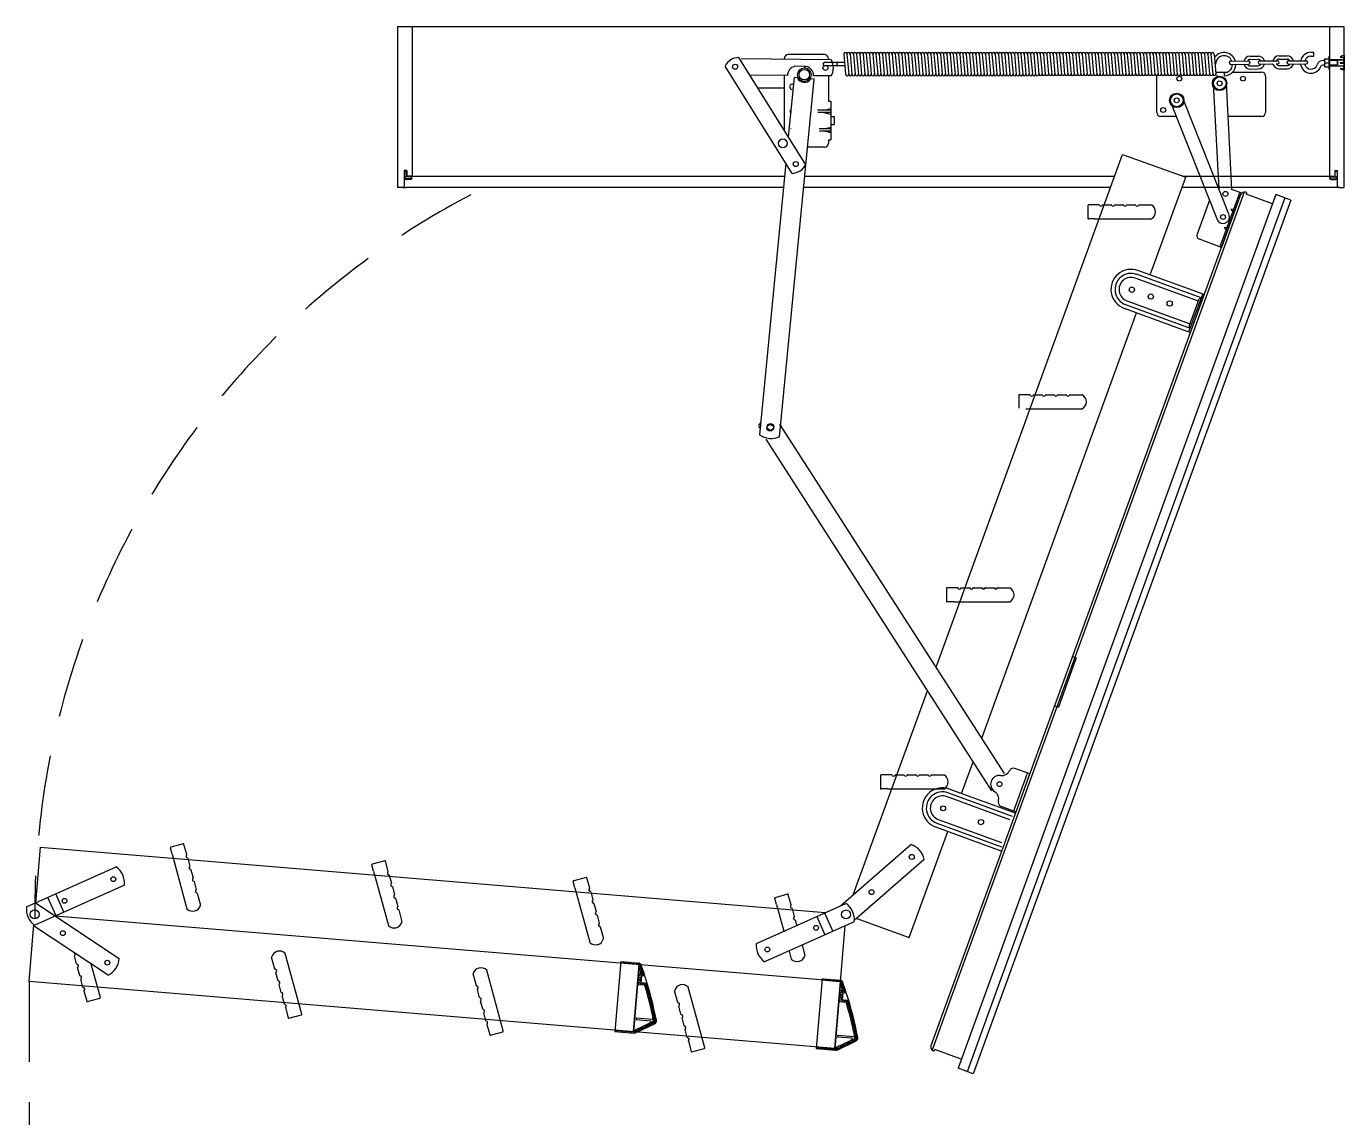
# Model space of a CAD drawing. Extents: x 267 to 3340, y 175 to 3589.
# Drawn here: x 267 to 1903, y 1842 to 3197 of the extents above; entities that cross this region are included whole.
import ezdxf

# ---------------------------------------------------------------- set-up
doc = ezdxf.new("R2010")
doc.units = 0
doc.header["$LTSCALE"] = 20
doc.header["$MEASUREMENT"] = 0
doc.linetypes.add('DASHED', pattern=[0.75, 0.5, -0.25])
doc.layers.get('0').update_dxf_attribs({"linetype": 'CONTINUOUS'})

msp = doc.modelspace()

# ---------------------------------------------------------------- linework, layer by layer
at = {"color": 7, "linetype": 'CONTINUOUS'}
for p, q in [((727.6, 3196.8), (727.6, 2996.8)), ((727.6, 3196.8), (1902.6, 3196.8)), ((745.6, 3196.8), (745.6, 3010.8)), ((1884.6, 3196.8), (1884.6, 3010.8)), ((1884.6, 3196.8), (1884.6, 3010.8)), ((1902.6, 3196.8), (1902.6, 2996.8)), ((1257.6, 3161.8), (1212.6, 3161.8)), ((1281.5, 3162.2), (1283.7, 3137.3)), ((1285.5, 3162.2), (1287.7, 3137.3)), ((1289.5, 3162.2), (1291.7, 3137.3)), ((1293.5, 3162.2), (1295.7, 3137.3)), ((1297.5, 3162.2), (1299.7, 3137.3)), ((1301.5, 3162.2), (1303.7, 3137.3)), ((1305.5, 3162.2), (1307.7, 3137.3)), ((1309.5, 3162.2), (1311.7, 3137.3)), ((1313.5, 3162.2), (1315.7, 3137.3)), ((1317.5, 3162.2), (1319.7, 3137.3)), ((1321.5, 3162.2), (1323.7, 3137.3)), ((1325.5, 3162.2), (1327.7, 3137.3)), ((1329.5, 3162.2), (1331.7, 3137.3)), ((1333.5, 3162.2), (1335.7, 3137.3)), ((1337.5, 3162.2), (1339.7, 3137.3)), ((1341.5, 3162.2), (1343.7, 3137.3)), ((1345.5, 3162.2), (1347.7, 3137.3)), ((1349.5, 3162.2), (1351.7, 3137.3)), ((1353.5, 3162.2), (1355.7, 3137.3)), ((1357.5, 3162.2), (1359.7, 3137.3)), ((1361.5, 3162.2), (1363.7, 3137.3)), ((1365.5, 3162.2), (1367.7, 3137.3)), ((1369.5, 3162.2), (1371.7, 3137.3)), ((1373.5, 3162.2), (1375.7, 3137.3)), ((1377.5, 3162.2), (1379.7, 3137.3)), ((1381.5, 3162.2), (1383.7, 3137.3)), ((1385.5, 3162.2), (1387.7, 3137.3)), ((1389.5, 3162.2), (1391.7, 3137.3)), ((1393.5, 3162.2), (1395.7, 3137.3)), ((1397.5, 3162.2), (1399.7, 3137.3)), ((1401.5, 3162.2), (1403.7, 3137.3)), ((1405.5, 3162.2), (1407.7, 3137.3)), ((1409.5, 3162.2), (1411.7, 3137.3)), ((1413.5, 3162.2), (1415.7, 3137.3)), ((1417.5, 3162.2), (1419.7, 3137.3)), ((1421.5, 3162.2), (1423.7, 3137.3)), ((1425.5, 3162.2), (1427.7, 3137.3)), ((1429.5, 3162.2), (1431.7, 3137.3)), ((1433.5, 3162.2), (1435.7, 3137.3)), ((1437.5, 3162.2), (1439.7, 3137.3)), ((1441.5, 3162.2), (1443.7, 3137.3)), ((1445.5, 3162.2), (1447.7, 3137.3)), ((1449.5, 3162.2), (1451.7, 3137.3)), ((1453.5, 3162.2), (1455.7, 3137.3)), ((1457.5, 3162.2), (1459.7, 3137.3)), ((1461.5, 3162.2), (1463.7, 3137.3)), ((1465.5, 3162.2), (1467.7, 3137.3)), ((1469.5, 3162.2), (1471.7, 3137.3)), ((1473.5, 3162.2), (1475.7, 3137.3)), ((1477.5, 3162.2), (1479.7, 3137.3)), ((1481.5, 3162.2), (1483.7, 3137.3)), ((1485.5, 3162.2), (1487.7, 3137.3)), ((1489.5, 3162.2), (1491.7, 3137.3)), ((1493.5, 3162.2), (1495.7, 3137.3)), ((1497.5, 3162.2), (1499.7, 3137.3)), ((1501.5, 3162.2), (1503.7, 3137.3)), ((1505.5, 3162.2), (1507.7, 3137.3)), ((1509.5, 3162.2), (1511.7, 3137.3)), ((1513.5, 3162.2), (1515.7, 3137.3)), ((1517.5, 3162.2), (1519.7, 3137.3)), ((1521.5, 3162.3), (1523.7, 3137.3)), ((1521.5, 3162.3), (1523.7, 3137.4)), ((1525.5, 3162.3), (1527.7, 3137.4)), ((1529.5, 3162.3), (1531.7, 3137.4)), ((1533.5, 3162.3), (1535.7, 3137.4)), ((1537.5, 3162.3), (1539.7, 3137.4)), ((1541.5, 3162.3), (1543.7, 3137.4)), ((1545.5, 3162.3), (1547.7, 3137.4)), ((1549.5, 3162.3), (1551.7, 3137.4)), ((1553.5, 3162.3), (1555.7, 3137.4)), ((1557.5, 3162.3), (1559.7, 3137.4)), ((1561.5, 3162.3), (1563.7, 3137.4)), ((1565.5, 3162.3), (1567.7, 3137.4)), ((1569.5, 3162.3), (1571.7, 3137.4)), ((1573.5, 3162.3), (1575.7, 3137.4)), ((1577.5, 3162.3), (1579.7, 3137.4)), ((1581.5, 3162.3), (1583.7, 3137.4)), ((1585.5, 3162.3), (1587.7, 3137.4)), ((1589.5, 3162.3), (1591.7, 3137.4)), ((1593.5, 3162.3), (1595.7, 3137.4)), ((1597.5, 3162.3), (1599.7, 3137.4)), ((1601.5, 3162.3), (1603.7, 3137.4)), ((1605.5, 3162.3), (1607.7, 3137.4)), ((1609.5, 3162.3), (1611.7, 3137.4)), ((1613.5, 3162.3), (1615.7, 3137.4)), ((1617.5, 3162.3), (1619.7, 3137.4)), ((1621.5, 3162.3), (1623.7, 3137.4)), ((1625.5, 3162.3), (1627.7, 3137.4)), ((1629.5, 3162.3), (1631.7, 3137.4)), ((1633.5, 3162.3), (1635.7, 3137.4)), ((1637.5, 3162.3), (1639.7, 3137.4)), ((1641.5, 3162.3), (1643.7, 3137.4)), ((1645.5, 3162.3), (1647.7, 3137.4)), ((1649.5, 3162.3), (1651.7, 3137.4)), ((1653.5, 3162.3), (1655.7, 3137.4)), ((1657.5, 3162.3), (1659.7, 3137.4)), ((1661.5, 3162.3), (1663.7, 3137.4)), ((1665.5, 3162.3), (1667.7, 3137.4)), ((1669.5, 3162.3), (1671.7, 3137.4)), ((1673.5, 3162.3), (1675.7, 3137.4)), ((1677.5, 3162.3), (1679.7, 3137.4)), ((1681.5, 3162.3), (1683.7, 3137.4)), ((1685.5, 3162.3), (1687.7, 3137.4)), ((1689.5, 3162.3), (1691.7, 3137.4)), ((1693.5, 3162.3), (1695.7, 3137.4)), ((1697.5, 3162.3), (1699.7, 3137.4)), ((1701.5, 3162.3), (1703.7, 3137.4)), ((1705.5, 3162.3), (1707.7, 3137.4)), ((1709.5, 3162.3), (1711.7, 3137.4)), ((1713.5, 3162.3), (1715.7, 3137.4)), ((1717.5, 3162.3), (1719.7, 3137.4)), ((1721.5, 3162.3), (1723.7, 3137.4)), ((1725.5, 3162.3), (1727.7, 3137.4)), ((1729.5, 3162.3), (1731.7, 3137.4)), ((1733.5, 3162.3), (1735.7, 3137.4)), ((1737.5, 3162.3), (1739.7, 3137.4)), ((1741.5, 3162.3), (1743.7, 3137.4)), ((1786, 3159.8), (1796, 3159.9)), ((1822, 3160.1), (1832, 3160.2)), ((1861.6, 3164.6), (1865.1, 3164.6)), ((1861.6, 3159.6), (1865.1, 3159.6)), ((1865.1, 3159.6), (1865.1, 3164.6)), ((1883.6, 3159.5), (1884.6, 3159.5)), ((1883.6, 3159.5), (1883.6, 3143.5)), ((1903.4, 3142.6), (1903.4, 3160.6)), ((1217.3, 3014.3), (1134.2, 3147.5)), ((1234.3, 3024.9), (1151.2, 3158.1)), ((1266.1, 3155.2), (1154, 3156.5)), ((1207.6, 3156.8), (1207.6, 3155.9)), ((1282.5, 3151.8), (1257.6, 3151.8)), ((1282.8, 3147.8), (1257.6, 3147.8)), ((1262.6, 3156.8), (1262.6, 3155.2)), ((1273.1, 3151.8), (1273.1, 3147.8)), ((1762, 3153.6), (1784, 3153.8)), ((1762.1, 3149.6), (1784.1, 3149.8)), ((1786, 3155.8), (1796, 3155.9)), ((1786.1, 3147.8), (1796.1, 3147.9)), ((1786.1, 3143.8), (1796.1, 3143.9)), ((1798, 3153.9), (1820, 3154.1)), ((1798.1, 3149.9), (1814.3, 3150.1)), ((1818.6, 3150.1), (1820.1, 3150.1)), ((1822, 3156.1), (1832, 3156.2)), ((1822.1, 3148.1), (1832.1, 3148.2)), ((1822.1, 3144.1), (1832.1, 3144.2)), ((1833.7, 3154), (1855.7, 3154.2)), ((1833.7, 3150), (1855.7, 3150.2)), ((1869.4, 3149.9), (1869.4, 3149.9)), ((1873.7, 3146.8), (1873.6, 3146.5)), ((1878.6, 3148.6), (1876.4, 3148.6)), ((1878.6, 3154.6), (1876.9, 3154.6)), ((1878.6, 3156.6), (1883.6, 3156.6)), ((1878.6, 3156.6), (1878.6, 3146.6)), ((1878.6, 3154.6), (1878.6, 3148.6)), ((1878.6, 3151.6), (1883.6, 3151.6)), ((1878.6, 3146.6), (1883.6, 3146.6)), ((1894.4, 3154.6), (1883.6, 3154.6)), ((1894.4, 3148.6), (1883.6, 3148.6)), ((1883.6, 3143.5), (1884.6, 3143.5)), ((1884.6, 3155.6), (1902.6, 3155.6)), ((1884.6, 3147.6), (1902.6, 3147.6)), ((1894.4, 3155.4), (1894.4, 3147.9)), ((1894.4, 3147.9), (1894.4, 3155.4)), ((1894.4, 3155.4), (1902.2, 3155.4)), ((1894.4, 3147.9), (1902.2, 3147.9)), ((1897.9, 3158.7), (1903.4, 3158.7)), ((1897.9, 3152), (1902.2, 3152)), ((1897.9, 3152), (1897.9, 3151.2)), ((1897.9, 3151.2), (1902.2, 3151.2)), ((1897.9, 3144.5), (1903.4, 3144.5)), ((1902.6, 3152.4), (1902.6, 3158.7)), ((1902.6, 3151.3), (1902.6, 3144.5)), ((1902.6, 3144.5), (1902.6, 3147.5)), ((1211.6, 3135.8), (1164.8, 3136.4)), ((1201.9, 2687.5), (1244.6, 3131.1)), ((1207.6, 3135.9), (1207.6, 3067.7)), ((1219.8, 3133.5), (1212.6, 3059.6)), ((1225, 3133), (1219.8, 3133.5)), ((1225, 3133), (1224.1, 3132.6)), ((1239.4, 3131.6), (1240.2, 3131)), ((1244.6, 3131.1), (1239.4, 3131.6)), ((1265.9, 3135.2), (1244.1, 3135.5)), ((1262.6, 3135.2), (1262.6, 3103.8)), ((1670.2, 3090), (1670.2, 3135)), ((1743.5, 3140), (1757.5, 3140)), ((1745.1, 3134.5), (1745.1, 3136.5)), ((1753.7, 3139.3), (1753.7, 3135.3)), ((1764.4, 3140), (1800.2, 3140)), ((1805.2, 3135), (1805.2, 3090)), ((1174.8, 3120.3), (1207.6, 3120.3)), ((1256.6, 3092.8), (1265.6, 3094.8)), ((1262.6, 3103.8), (1265.6, 3103.8)), ((1265.6, 3103.8), (1265.6, 3055.8)), ((1265.6, 3092.8), (1249.1, 3092.8)), ((1265.6, 3089.8), (1249.4, 3089.8)), ((1256.6, 3089.8), (1265.6, 3087.8)), ((1265.6, 3084.8), (1269.6, 3084.8)), ((1269.6, 3084.8), (1269.6, 3074.8)), ((1694.2, 3085), (1675.2, 3085)), ((1800.2, 3085), (1758.4, 3085)), ((1265.6, 3069.8), (1251.1, 3069.8)), ((1265.6, 3066.8), (1251.4, 3066.8)), ((1256.6, 3069.8), (1265.6, 3071.8)), ((1265.6, 3064.8), (1256.6, 3066.8)), ((1265.6, 3074.8), (1269.6, 3074.8)), ((1257.6, 3046.8), (1236.5, 3046.8)), ((1262.6, 3055.8), (1265.6, 3055.8)), ((1262.6, 3055.8), (1262.6, 3051.8)), ((1396.2, 2401.6), (1627.8, 3037.9)), ((1627.8, 3037.9), (1706.2, 3009.4)), ((739.1, 3017.8), (735.6, 3017.8)), ((736.1, 3016), (736.1, 3010.9)), ((737.4, 3017.8), (737.4, 3017.8)), ((738.6, 3011.5), (738.6, 3016)), ((739.1, 3017.8), (739.1, 3010.8)), ((1209.5, 3026.9), (1177.1, 2689.9)), ((1891.1, 3017.8), (1894.6, 3017.8)), ((1891.1, 3017.8), (1891.1, 3010.8)), ((1891.6, 3011.5), (1891.6, 3016)), ((1892.9, 3017.8), (1892.9, 3017.8)), ((1894.1, 3016), (1894.1, 3010.9)), ((734.1, 2996.8), (727.6, 2996.8)), ((736.9, 3009.3), (736.9, 3009.3)), ((743.6, 3009.9), (738.1, 3009.9)), ((743.6, 3007.5), (738.1, 3007.5)), ((743.6, 3006.7), (738.1, 3006.7)), ((745.6, 3010.8), (739.1, 3010.8)), ((743.6, 3010.7), (739.4, 3010.7)), ((744.8, 3009.3), (744.8, 3009.3)), ((745.6, 3010.8), (750.1, 3010.8)), ((745.6, 3009.3), (745.6, 3009.3)), ((1662.1, 2888.2), (1706.2, 3009.4)), ((1747, 2995.8), (1746.9, 2995.8)), ((1884.6, 3010.8), (1891.1, 3010.8)), ((1884.6, 3009.3), (1884.6, 3009.3)), ((1885.4, 3009.3), (1885.4, 3009.3)), ((1886.6, 3010.7), (1890.8, 3010.7)), ((1886.6, 3009.9), (1892.1, 3009.9)), ((1886.6, 3007.5), (1892.1, 3007.5)), ((1886.6, 3006.7), (1892.1, 3006.7)), ((1893.3, 3009.3), (1893.3, 3009.3)), ((1896.1, 2996.8), (1902.6, 2996.8)), ((1774.2, 2987.9), (1410, 1987.1)), ((1778.8, 2991.1), (1413, 1986)), ((1818.1, 2987.9), (1448.7, 1973)), ((1829.3, 2983.8), (1460, 1968.9)), ((1836.8, 2981), (1467.5, 1966.2)), ((1735.5, 2981), (1720.2, 2938.9)), ((1773.2, 2990.9), (1748.6, 2923.2)), ((1775.1, 2990.2), (1750.4, 2922.5)), ((1775.1, 2990.2), (1763.1, 2994.5)), ((1781.7, 2990.4), (1780.6, 2990.8)), ((1781.7, 2990.4), (1781.1, 2988.6)), ((1813.9, 2976.6), (1781.1, 2988.6)), ((1836.8, 2981), (1818.1, 2987.9)), ((1584.6, 2974.5), (1584.6, 2958.5)), ((1598.5, 2975.3), (1585.4, 2975.3)), ((1603.2, 2975.3), (1613.5, 2975.3)), ((1618.2, 2975.3), (1628.5, 2975.3)), ((1633.2, 2975.3), (1643.5, 2975.3)), ((1648.2, 2975.3), (1663.5, 2975.3)), ((1767.7, 2970), (1762.2, 2969.4)), ((1762.2, 2969.4), (1766, 2965.3)), ((1593.2, 2957.8), (1585.4, 2957.8)), ((1593.2, 2957.8), (1663.5, 2957.8)), ((1759.5, 2947.4), (1753.9, 2946.8)), ((1753.9, 2946.8), (1757.8, 2942.7)), ((1750.4, 2922.5), (1723.2, 2932.5)), ((1721.9, 2855.8), (1643.4, 2884.3)), ((1725.5, 2859.8), (1645.1, 2889)), ((1729.1, 2863.8), (1646.8, 2893.7)), ((1710.1, 2817.5), (1727.2, 2864.5)), ((1631.4, 2851.5), (1711.8, 2822.2)), ((1633.2, 2856.2), (1711.6, 2827.6)), ((1710.6, 2824.8), (1722.9, 2858.6)), ((1712, 2816.8), (1729.1, 2863.8)), ((1725.5, 2859.8), (1722.9, 2858.6)), ((1452.9, 2313.4), (1645, 2841.2)), ((1629.7, 2846.8), (1712, 2816.8)), ((1711.8, 2822.2), (1710.6, 2824.8)), ((1498.8, 2738.7), (1498.8, 2722.7)), ((1512.7, 2739.4), (1499.5, 2739.4)), ((1517.4, 2739.4), (1527.7, 2739.4)), ((1532.4, 2739.4), (1542.7, 2739.4)), ((1547.4, 2739.4), (1557.7, 2739.4)), ((1562.4, 2739.4), (1577.6, 2739.4)), ((1507.4, 2721.9), (1577.6, 2721.9)), ((1178.5, 2704.9), (1175.7, 2701.6)), ((1481.2, 2269.4), (1202.3, 2703.1)), ((1184.7, 2684.2), (1465.1, 2248.1)), ((1409, 2499.2), (1409, 2483.2)), ((1422.9, 2500), (1409.7, 2500)), ((1427.5, 2500), (1437.9, 2500)), ((1442.5, 2500), (1452.9, 2500)), ((1457.5, 2500), (1467.9, 2500)), ((1472.5, 2500), (1487.8, 2500)), ((1417.6, 2482.5), (1409.7, 2482.5)), ((1417.6, 2482.5), (1487.8, 2482.5)), ((1570.3, 2412.9), (1548, 2351.9)), ((1565.6, 2414.6), (1570.3, 2412.9)), ((1293.3, 2118.9), (1385.4, 2372.1)), ((1543.3, 2353.6), (1548, 2351.9)), ((1427.8, 2244.5), (1442.1, 2283.9)), ((1512.6, 2269), (1493.8, 2275.8)), ((1327.1, 2266.9), (1327.1, 2250.9)), ((1341, 2267.7), (1327.8, 2267.7)), ((1345.7, 2267.7), (1356, 2267.7)), ((1360.7, 2267.7), (1371, 2267.7)), ((1375.7, 2267.7), (1386, 2267.7)), ((1390.7, 2267.7), (1405.9, 2267.7)), ((1492.6, 2223), (1509.7, 2270)), ((1495.5, 2222), (1512.6, 2269)), ((1335.7, 2250.2), (1327.8, 2250.2)), ((1335.7, 2250.2), (1405.9, 2250.2)), ((1491.2, 2216.1), (1410.8, 2245.4)), ((1494.8, 2220.1), (1412.6, 2250.1)), ((1487.6, 2212.1), (1409.1, 2240.7)), ((1476.7, 2228.8), (1495.5, 2222)), ((1398.9, 2212.5), (1477.3, 2183.9)), ((1362.8, 2066), (1410.7, 2197.5)), ((1395.5, 2203.1), (1477.7, 2173.1)), ((1397.2, 2207.8), (1477.5, 2178.5)), ((283.8, 2177.8), (278.1, 2108.8)), ((283.8, 2177.8), (278.1, 2108.8)), ((283.8, 2177.8), (278.1, 2108.8)), ((283.8, 2177.8), (1258.5, 2096.7)), ((461.4, 2182), (446, 2177.8)), ((465.8, 2168.8), (462.3, 2181.5)), ((1277.6, 2105.2), (1364.9, 2181.5)), ((447.5, 2169.3), (445.5, 2176.9)), ((447.5, 2169.3), (466, 2101.5)), ((467, 2164.3), (469.7, 2154.3)), ((711.6, 2161.2), (696.1, 2157)), ((715.9, 2147.9), (712.5, 2160.6)), ((1381.3, 2162.7), (1294.6, 2086.9)), ((266.8, 2103.8), (378.1, 2153.6)), ((471, 2149.8), (473.7, 2139.8)), ((697.7, 2148.4), (695.6, 2156)), ((697.7, 2148.4), (716.1, 2080.7)), ((388.3, 2130.8), (277, 2081)), ((474.9, 2135.3), (477.6, 2125.3)), ((717.2, 2143.4), (719.9, 2133.5)), ((721.1, 2129), (723.8, 2119)), ((947.8, 2127.6), (945.7, 2135.2)), ((961.7, 2140.3), (946.2, 2136.1)), ((966.1, 2127.1), (962.6, 2139.8)), ((303.6, 2092.9), (293.4, 2115.7)), ((313.3, 2097.2), (303.1, 2120)), ((478.9, 2120.8), (482.9, 2106.1)), ((725, 2114.5), (727.8, 2104.5)), ((947.8, 2127.6), (966.2, 2059.9)), ((967.3, 2122.6), (970, 2112.6)), ((1197.9, 2106.8), (1195.9, 2114.4)), ((1211.8, 2119.5), (1196.4, 2115.3)), ((1216.2, 2106.3), (1212.7, 2119)), ((278.1, 2108.8), (381.9, 2039.8)), ((729, 2100), (733, 2085.3)), ((971.2, 2108.1), (974, 2098.2)), ((1173, 2058.3), (1284.3, 2108.2)), ((1197.9, 2106.8), (1207, 2073.6)), ((1217.4, 2101.8), (1220.1, 2091.8)), ((1257.7, 2096.3), (1267.9, 2073.5)), ((368.1, 2019), (275.7, 2080.4)), ((1277.5, 2011.2), (302.9, 2092.3)), ((975.2, 2093.7), (977.9, 2083.7)), ((979.1, 2079.2), (983.1, 2064.5)), ((1294.5, 2085.4), (1183.2, 2035.5)), ((1221.4, 2087.3), (1223.1, 2080.8)), ((1248, 2091.9), (1258.2, 2069.1)), ((1297.8, 2089.6), (1362.8, 2066)), ((1297.8, 2089.6), (1362.8, 2066)), ((325.1, 2047.5), (325.1, 2047.6)), ((608.6, 1970.7), (588.1, 2046)), ((1213.6, 2049.1), (1216.4, 2039)), ((1229.8, 2056.4), (1233.3, 2043.6)), ((329, 2033.1), (326.3, 2043)), ((358.5, 1991.5), (347.2, 2032.9)), ((575.2, 2026.7), (571.2, 2041.4)), ((1004.6, 2036), (997.4, 1949.3)), ((1006, 2035.9), (1004.5, 2034.6)), ((1004.5, 2034.5), (1026.7, 2032.7)), ((1004.6, 2036), (1026.8, 2034.2)), ((1009, 2035.7), (1007.4, 2034.3)), ((1012, 2035.4), (1010.4, 2034)), ((1015, 2035.2), (1013.4, 2033.8)), ((1018, 2034.9), (1016.4, 2033.5)), ((1021, 2034.7), (1019.4, 2033.3)), ((1020.4, 1949.4), (1027.4, 2032.5)), ((1027.4, 2032.5), (1020.4, 1948.9)), ((1024, 2034.4), (1022.4, 2033)), ((1027, 2034.2), (1025.4, 2032.8)), ((1029.1, 2033.2), (1027.3, 2031.7)), ((1030.3, 2031.4), (1027.4, 2029)), ((333, 2018.6), (330.3, 2028.6)), ((336.9, 2004.1), (334.2, 2014.1)), ((579.2, 2012.2), (576.5, 2022.2)), ((825.4, 2005.9), (821.4, 2020.6)), ((858.8, 1949.9), (838.2, 2025.2)), ((1029.9, 2014.4), (1025.5, 2010.7)), ((1030.1, 2017.4), (1025.8, 2013.7)), ((1033.2, 2022.8), (1026, 2016.7)), ((1026, 2016.7), (1030, 2016.3)), ((1028.4, 2021.5), (1026.3, 2019.7)), ((1026.3, 2019.2), (1026.3, 2019.2)), ((1027.5, 2021.6), (1028.5, 2021.5)), ((1031, 2029.3), (1028.2, 2026.8)), ((1031.8, 2027.1), (1028.9, 2024.7)), ((1030.2, 2018.8), (1029.5, 2009.9)), ((1032.5, 2025), (1029.6, 2022.5)), ((1030.2, 2018.8), (1034.7, 2018.5)), ((1034, 2020.6), (1031.7, 2018.7)), ((1254.7, 2014.7), (1247.4, 1928)), ((1256.1, 2014.6), (1254.5, 2013.2)), ((1254.7, 2014.7), (1276.9, 2012.9)), ((1259.1, 2014.3), (1257.5, 2013)), ((1262.1, 2014.1), (1260.5, 2012.7)), ((1265.1, 2013.8), (1263.5, 2012.5)), ((1268.1, 2013.6), (1266.5, 2012.2)), ((1271.1, 2013.3), (1269.5, 2012)), ((1270.5, 1928.1), (270, 2011.4)), ((338.2, 1999.6), (341.6, 1986.9)), ((583.1, 1997.8), (580.4, 2007.7)), ((829.3, 1991.4), (826.6, 2001.4)), ((1025.3, 2008.2), (1025.3, 2008.2)), ((1029.6, 2011.4), (1025.6, 2008)), ((1025.7, 2012.7), (1029.7, 2012.4)), ((1026.3, 2007.6), (1033.9, 2007)), ((1031, 2009.7), (1028.3, 2007.5)), ((1029.5, 2009.9), (1037.6, 2009.2)), ((1034, 2009.5), (1031.3, 2007.2)), ((1036.9, 2009.2), (1034.2, 2006.9)), ((1038.1, 2007.4), (1035.1, 2004.9)), ((1038.7, 2005.2), (1035.8, 2002.7)), ((1039.4, 2003), (1036.4, 2000.5)), ((1040, 2000.7), (1037.1, 1998.2)), ((1040.6, 1998.5), (1037.7, 1996)), ((1075.5, 1985.1), (1071.5, 1999.8)), ((1108.9, 1929), (1088.4, 2004.4)), ((1254.5, 2013.2), (1276.8, 2011.4)), ((1277.5, 2011.2), (1270.5, 1927.6)), ((1270.5, 1928.1), (1277.5, 2011.2)), ((1274.1, 2013.1), (1272.5, 2011.7)), ((1277.1, 2012.8), (1275.4, 2011.5)), ((1283.3, 2001.5), (1276.1, 1995.4)), ((1276.3, 1997.8), (1276.3, 1997.8)), ((1278.5, 2000.2), (1276.4, 1998.4)), ((1279.2, 2011.9), (1277.4, 2010.3)), ((1280.4, 2010.1), (1277.5, 2007.7)), ((1277.5, 2000.3), (1278.6, 2000.2)), ((1281.1, 2007.9), (1278.3, 2005.5)), ((1281.9, 2005.8), (1279, 2003.4)), ((1280.3, 1997.5), (1279.6, 1988.5)), ((1282.6, 2003.6), (1279.7, 2001.2)), ((1280.3, 1997.5), (1284.8, 1997.1)), ((1284.1, 1999.3), (1281.8, 1997.4)), ((342.5, 1986.4), (358, 1990.6)), ((587.1, 1983.3), (584.3, 1993.3)), ((833.3, 1976.9), (830.5, 1986.9)), ((1041.3, 1996.2), (1038.3, 1993.7)), ((1041.9, 1994), (1038.9, 1991.5)), ((1042.5, 1991.7), (1039.5, 1989.2)), ((1043, 1989.4), (1040.1, 1986.9)), ((1043.6, 1987.1), (1040.6, 1984.6)), ((1044.2, 1984.8), (1041.2, 1982.3)), ((1044.7, 1982.5), (1041.7, 1980)), ((1079.4, 1970.6), (1076.7, 1980.6)), ((1275.4, 1986.9), (1275.4, 1986.9)), ((1280, 1993.1), (1275.6, 1989.4)), ((1279.7, 1990.1), (1275.7, 1986.7)), ((1275.8, 1991.4), (1279.8, 1991)), ((1280.2, 1996), (1275.9, 1992.4)), ((1276.1, 1995.4), (1280.1, 1995)), ((1276.4, 1986.3), (1284, 1985.7)), ((1281.1, 1988.4), (1278.4, 1986.1)), ((1279.6, 1988.5), (1287.7, 1987.9)), ((1284, 1988.2), (1281.3, 1985.9)), ((1287, 1987.9), (1284.3, 1985.6)), ((1288.2, 1986.1), (1285.2, 1983.6)), ((1288.8, 1983.9), (1285.9, 1981.4)), ((1289.5, 1981.7), (1286.5, 1979.2)), ((1410, 1987.1), (1389.8, 1931.6)), ((1413, 1986), (1391.2, 1926.2)), ((588.3, 1978.8), (591.8, 1966.1)), ((592.7, 1965.6), (608.1, 1969.8)), ((837.2, 1962.5), (834.5, 1972.4)), ((1023.8, 1965.7), (1023.6, 1963.7)), ((1043.9, 1964), (1023.8, 1965.7)), ((1045.3, 1980.2), (1042.3, 1977.6)), ((1045.8, 1977.9), (1042.8, 1975.3)), ((1046.3, 1975.5), (1043.3, 1973)), ((1046.8, 1973.2), (1043.8, 1970.6)), ((1047.4, 1970.8), (1044.3, 1968.2)), ((1047.8, 1968.5), (1044.8, 1965.9)), ((1048.3, 1966.1), (1045.3, 1963.5)), ((1083.4, 1956.1), (1080.7, 1966.1)), ((1290.1, 1979.4), (1287.2, 1976.9)), ((1290.7, 1977.2), (1287.8, 1974.7)), ((1291.3, 1974.9), (1288.4, 1972.4)), ((1292, 1972.6), (1289, 1970.1)), ((1292.5, 1970.4), (1289.6, 1967.8)), ((1293.1, 1968.1), (1290.2, 1965.6)), ((1293.7, 1965.8), (1290.7, 1963.3)), ((1448.7, 1973), (1423.4, 1903.5)), ((1460, 1968.9), (1434.6, 1899.3)), ((1467.5, 1966.2), (1442.2, 1896.6)), ((838.4, 1958), (841.9, 1945.3)), ((842.8, 1944.7), (858.2, 1948.9)), ((997.4, 1949.3), (1021.3, 1947.3)), ((997.5, 1950.8), (1022.4, 1948.7)), ((1000.4, 1950.6), (998.8, 1949.2)), ((1003.4, 1950.3), (1001.8, 1949)), ((1006.4, 1950.1), (1004.8, 1948.7)), ((1009.4, 1949.8), (1007.8, 1948.5)), ((1012.4, 1949.6), (1010.8, 1948.2)), ((1015.4, 1949.3), (1013.8, 1948)), ((1018.4, 1949.1), (1016.8, 1947.7)), ((1025.9, 1952.7), (1019.8, 1947.5)), ((1020.6, 1950.9), (1021.7, 1950.8)), ((1022.3, 1950.9), (1045.2, 1962)), ((1022.4, 1948.7), (1046.1, 1960.2)), ((1033.5, 1956.4), (1023.1, 1947.5)), ((1041.4, 1962.2), (1023.6, 1963.7)), ((1023.9, 1947.8), (1046.7, 1958.8)), ((1041.2, 1960.1), (1030.5, 1951)), ((1048.8, 1963.7), (1038.1, 1954.7)), ((1048.6, 1960.8), (1045.8, 1958.4)), ((1087.3, 1941.6), (1084.6, 1951.6)), ((1294.3, 1963.5), (1291.3, 1960.9)), ((1294.8, 1961.2), (1291.8, 1958.6)), ((1295.4, 1958.9), (1292.4, 1956.3)), ((1295.9, 1956.5), (1292.9, 1954)), ((1296.4, 1954.2), (1293.4, 1951.6)), ((1296.9, 1951.8), (1293.9, 1949.3)), ((1297.4, 1949.5), (1294.4, 1946.9)), ((1088.6, 1937.1), (1092, 1924.4)), ((1272.4, 1929.6), (1295.3, 1940.7)), ((1272.5, 1927.4), (1296.1, 1938.9)), ((1283.6, 1935), (1273.2, 1926.2)), ((1273.9, 1944.3), (1273.7, 1942.3)), ((1291.4, 1940.9), (1273.7, 1942.3)), ((1294, 1942.7), (1273.9, 1944.3)), ((1274, 1926.5), (1296.8, 1937.5)), ((1291.3, 1938.7), (1280.6, 1929.7)), ((1298.9, 1942.4), (1288.2, 1933.4)), ((1297.9, 1947.1), (1294.9, 1944.5)), ((1298.4, 1944.8), (1295.4, 1942.2)), ((1298.7, 1939.4), (1295.9, 1937.1)), ((1092.9, 1923.9), (1108.4, 1928.1)), ((1247.4, 1928), (1271.4, 1926)), ((1247.6, 1929.5), (1272.5, 1927.4)), ((1250.5, 1929.2), (1248.9, 1927.9)), ((1253.5, 1929), (1251.9, 1927.6)), ((1256.5, 1928.8), (1254.9, 1927.4)), ((1259.5, 1928.5), (1257.9, 1927.1)), ((1262.5, 1928.3), (1260.9, 1926.9)), ((1265.5, 1928), (1263.9, 1926.6)), ((1268.5, 1927.8), (1266.9, 1926.4)), ((1276, 1931.3), (1269.8, 1926.1)), ((1270.7, 1929.6), (1271.8, 1929.5)), ((1393.9, 1924.8), (1392.8, 1925.2)), ((1393.9, 1924.8), (1394.6, 1926.7)), ((1427.5, 1914.7), (1394.6, 1926.7)), ((1442.2, 1896.6), (1423.4, 1903.5))]:
    msp.add_line(p, q, dxfattribs=at)
at = {"color": 7, "linetype": 'CONTINUOUS', "ltscale": 2}
for p, q in [((1234.9, 3147), (1220.9, 3147.4)), ((1756.2, 3126.5), (1763.1, 2994.5)), ((1740.2, 3125.6), (1747.1, 2995.3)), ((1687.5, 3102), (1745, 2957.2)), ((1702.3, 3107.9), (1759.8, 2963.1)), ((735.6, 3017.8), (735.6, 2998.3)), ((1894.6, 2998.3), (1894.6, 3017.8)), ((734.1, 2996.8), (738.1, 2996.8)), ((1206.6, 2996.8), (738.1, 2996.8)), ((750.1, 3010.8), (1207.9, 3010.8)), ((1612.8, 2996.8), (1231.7, 2996.8)), ((1233.1, 3010.8), (1617.9, 3010.8)), ((1896.1, 2996.8), (1701.6, 2996.8)), ((1702.5, 3010.8), (1884.6, 3010.8)), ((270, 2011.4), (275.8, 2081.8)), ((1277.4, 2011.4), (1283.2, 2080.3))]:
    msp.add_line(p, q, dxfattribs=at)
at = {"color": 7, "linetype": 'DASHED', "ltscale": 10}
msp.add_line((270, 2011.4), (270, 175.4), dxfattribs=at)
at = {"color": 7, "linetype": 'CONTINUOUS'}
for centre, radius in [((1146.6, 3146.6), 3.15), ((1232.6, 3136.8), 8.5), ((1232.6, 3136.8), 8.5), ((1232.6, 3136.8), 6.5), ((1258.7, 3145.3), 3.15), ((1698.2, 3131.9), 3.05), ((1748.2, 3126), 9), ((1748.2, 3126), 8), ((1748.2, 3126), 3.05), ((1748.2, 3126), 3.05), ((1777.2, 3131.9), 3.05), ((1694.9, 3104.9), 9), ((1694.9, 3104.9), 8), ((1678.2, 3093), 3.05), ((1694.9, 3104.9), 3.05), ((1694.9, 3104.9), 3.05), ((1205.9, 3051.5), 5.5), ((1221.9, 3025.8), 3.15), ((1755.4, 2988.8), 3.05), ((1752.4, 2960.1), 3.05), ((1639.2, 2869.9), 3.25), ((1662.7, 2861.4), 3.25), ((1686.2, 2852.8), 3.25), ((1190.3, 2698.5), 4.15), ((1190.6, 2699.8), 4.15), ((1474.9, 2256.2), 3.05), ((1404.9, 2226.2), 3), ((1451.9, 2209.1), 3.25), ((1365.9, 2165.8), 3.15), ((374.6, 2138.3), 3), ((314.1, 2111.3), 3), ((1316, 2122.2), 3), ((276.9, 2094.6), 5.5), ((1284.4, 2094.5), 5.5), ((1284.4, 2094.5), 5.5), ((1247.2, 2077.9), 3), ((311.9, 2071.3), 3), ((1186.7, 2050.9), 3), ((367.2, 2034.6), 3)]:
    msp.add_circle(centre, radius, dxfattribs=at)
for centre, radius, start, end in [((1212.6, 3156.8), 5, 90, 180), ((1257.6, 3156.8), 5, 0, 90), ((1283.5, 3162.4), 2, 5, 185), ((1287.5, 3162.4), 2, 5, 185), ((1291.5, 3162.4), 2, 5, 185), ((1295.5, 3162.4), 2, 5, 185), ((1299.5, 3162.4), 2, 5, 185), ((1303.5, 3162.4), 2, 5, 185), ((1307.5, 3162.4), 2, 5, 185), ((1311.5, 3162.4), 2, 5, 185), ((1315.5, 3162.4), 2, 5, 185), ((1319.5, 3162.4), 2, 5, 185), ((1323.5, 3162.4), 2, 5, 185), ((1327.5, 3162.4), 2, 5, 185), ((1331.5, 3162.4), 2, 5, 185), ((1335.5, 3162.4), 2, 5, 185), ((1339.5, 3162.4), 2, 5, 185), ((1343.5, 3162.4), 2, 5, 185), ((1347.5, 3162.4), 2, 5, 185), ((1351.5, 3162.4), 2, 5, 185), ((1355.5, 3162.4), 2, 5, 185), ((1359.5, 3162.4), 2, 5, 185), ((1363.5, 3162.4), 2, 5, 185), ((1367.5, 3162.4), 2, 5, 185), ((1371.5, 3162.4), 2, 5, 185), ((1375.5, 3162.4), 2, 5, 185), ((1379.5, 3162.4), 2, 5, 185), ((1383.5, 3162.4), 2, 5, 185), ((1387.5, 3162.4), 2, 5, 185), ((1391.5, 3162.4), 2, 5, 185), ((1395.5, 3162.4), 2, 5, 185), ((1399.5, 3162.4), 2, 5, 185), ((1403.5, 3162.4), 2, 5, 185), ((1407.5, 3162.4), 2, 5, 185), ((1411.5, 3162.4), 2, 5, 185), ((1415.5, 3162.4), 2, 5, 185), ((1419.5, 3162.4), 2, 5, 185), ((1423.5, 3162.4), 2, 5, 185), ((1427.5, 3162.4), 2, 5, 185), ((1431.5, 3162.4), 2, 5, 185), ((1435.5, 3162.4), 2, 5, 185), ((1439.5, 3162.4), 2, 5, 185), ((1443.5, 3162.4), 2, 5, 185), ((1447.5, 3162.4), 2, 5, 185), ((1451.5, 3162.4), 2, 5, 185), ((1455.5, 3162.4), 2, 5, 185), ((1459.5, 3162.4), 2, 5, 185), ((1463.5, 3162.4), 2, 5, 185), ((1467.5, 3162.4), 2, 5, 185), ((1471.5, 3162.4), 2, 5, 185), ((1475.5, 3162.4), 2, 5, 185), ((1479.5, 3162.4), 2, 5, 185), ((1483.5, 3162.4), 2, 5, 185), ((1487.5, 3162.4), 2, 5, 185), ((1491.5, 3162.4), 2, 5, 185), ((1495.5, 3162.4), 2, 5, 185), ((1499.5, 3162.4), 2, 5, 185), ((1503.5, 3162.4), 2, 5, 185), ((1507.5, 3162.4), 2, 5, 185), ((1511.5, 3162.4), 2, 5, 185), ((1515.5, 3162.4), 2, 5, 185), ((1519.5, 3162.4), 2, 357.9267, 185), ((1523.5, 3162.5), 2, 5, 185), ((1527.5, 3162.5), 2, 5, 185), ((1531.5, 3162.5), 2, 5, 185), ((1535.5, 3162.5), 2, 5, 185), ((1539.5, 3162.5), 2, 5, 185), ((1543.5, 3162.5), 2, 5, 185), ((1547.5, 3162.5), 2, 5, 185), ((1551.5, 3162.5), 2, 5, 185), ((1555.5, 3162.5), 2, 5, 185), ((1559.5, 3162.5), 2, 5, 185), ((1563.5, 3162.5), 2, 5, 185), ((1567.5, 3162.5), 2, 5, 185), ((1571.5, 3162.5), 2, 5, 185), ((1575.5, 3162.5), 2, 5, 185), ((1579.5, 3162.5), 2, 5, 185), ((1583.5, 3162.5), 2, 5, 185), ((1587.5, 3162.5), 2, 5, 185), ((1591.5, 3162.5), 2, 5, 185), ((1595.5, 3162.5), 2, 5, 185), ((1599.5, 3162.5), 2, 5, 185), ((1603.5, 3162.5), 2, 5, 185), ((1607.5, 3162.5), 2, 5, 185), ((1611.5, 3162.5), 2, 5, 185), ((1615.5, 3162.5), 2, 5, 185), ((1619.5, 3162.5), 2, 5, 185), ((1623.5, 3162.5), 2, 5, 185), ((1627.5, 3162.5), 2, 5, 185), ((1631.5, 3162.5), 2, 5, 185), ((1635.5, 3162.5), 2, 5, 185), ((1639.5, 3162.5), 2, 5, 185), ((1643.5, 3162.5), 2, 5, 185), ((1647.5, 3162.5), 2, 5, 185), ((1651.5, 3162.5), 2, 5, 185), ((1655.5, 3162.5), 2, 5, 185), ((1659.5, 3162.5), 2, 5, 185), ((1663.5, 3162.5), 2, 5, 185), ((1667.5, 3162.5), 2, 5, 185), ((1671.5, 3162.5), 2, 5, 185), ((1675.5, 3162.5), 2, 5, 185), ((1679.5, 3162.5), 2, 5, 185), ((1683.5, 3162.5), 2, 5, 185), ((1687.5, 3162.5), 2, 5, 185), ((1691.5, 3162.5), 2, 5, 185), ((1695.5, 3162.5), 2, 5, 185), ((1699.5, 3162.5), 2, 5, 185), ((1703.5, 3162.5), 2, 5, 185), ((1707.5, 3162.5), 2, 5, 185), ((1711.5, 3162.5), 2, 5, 185), ((1715.5, 3162.5), 2, 5, 185), ((1719.5, 3162.5), 2, 5, 185), ((1723.5, 3162.5), 2, 5, 185), ((1727.5, 3162.5), 2, 5, 185), ((1731.5, 3162.5), 2, 5, 185), ((1735.5, 3162.5), 2, 5, 185), ((1739.5, 3162.5), 2, 5, 185), ((1753.7, 3149.8), 14.5, 15.3762, 141.1687), ((1753.7, 3149.8), 10.5, 21.2606, 180), ((1786.1, 3151.8), 8, 90.51, 166.0325), ((1796.1, 3151.9), 8, 14.9875, 90.51), ((1822.1, 3152.1), 8, 90.51, 166.0325), ((1832.1, 3152.2), 8, 13.1168, 90.51), ((1861.6, 3151.6), 13, 90, 168.9158), ((1861.6, 3151.6), 8, 90, 162.3817), ((1903.4, 3151.6), 9, 90, 127.6699), ((1151.9, 3138.1), 20, 91.9545, 151.9548), ((1223.6, 3135.7), 12, 103.167, 179.308), ((1232.1, 3135.3), 12, 0.692, 76.833), ((1257.6, 3149.8), 2, 90, 270), ((1248.7, 3145.4), 20, 329.308, 29.308), ((1753.7, 3149.8), 14.5, 270, 359.4041), ((1753.7, 3149.8), 10.5, 270, 358.9828), ((1762.1, 3151.6), 2, 90.51, 270.51), ((1786.1, 3151.8), 8, 194.9875, 270.51), ((1786.1, 3151.8), 4, 90.51, 150.51), ((1786.1, 3151.8), 4, 210.51, 270.51), ((1784.1, 3151.8), 2, 270.51, 90.51), ((1796.1, 3151.9), 4, 30.51, 90.51), ((1798.1, 3151.9), 2, 90.51, 270.51), ((1796.1, 3151.9), 8, 270.51, 346.0325), ((1796.1, 3151.9), 4, 270.51, 330.51), ((1822.1, 3152.1), 8, 194.9875, 270.51), ((1822.1, 3152.1), 4, 90.51, 150.51), ((1822.1, 3152.1), 4, 210.51, 270.51), ((1820.1, 3152.1), 2, 270.51, 90.51), ((1833.7, 3152), 2, 90.51, 270.51), ((1832.1, 3152.2), 4, 26.392, 90.51), ((1832.1, 3152.2), 4, 270.51, 326.2132), ((1832.1, 3152.2), 8, 270.51, 344.1459), ((1861.6, 3151.6), 13, 186.6359, 336.8718), ((1861.6, 3151.6), 8, 191.7086, 341.2773), ((1855.7, 3152.2), 2, 270.51, 90.51), ((1876.9, 3146.4), 8.2, 90, 161.2773), ((1876.4, 3145.6), 3, 90, 156.8718), ((1903.4, 3151.6), 9, 232.3301, 270), ((1902.2, 3155.8), 0.4, 270, 0), ((1902.2, 3152.4), 1.2, 270, 0), ((1902.2, 3152.4), 0.4, 270, 0), ((1902.2, 3147.5), 0.4, 0, 90), ((1232.6, 3136.8), 9.5, 206.1236, 322.8795), ((1285.7, 3137.5), 2, 185, 5), ((1289.7, 3137.5), 2, 185, 5), ((1293.7, 3137.5), 2, 185, 5), ((1297.7, 3137.5), 2, 185, 5), ((1301.7, 3137.5), 2, 185, 5), ((1305.7, 3137.5), 2, 185, 5), ((1309.7, 3137.5), 2, 185, 5), ((1313.7, 3137.5), 2, 185, 5), ((1317.7, 3137.5), 2, 185, 5), ((1321.7, 3137.5), 2, 185, 5), ((1325.7, 3137.5), 2, 185, 5), ((1329.7, 3137.5), 2, 185, 5), ((1333.7, 3137.5), 2, 185, 5), ((1337.7, 3137.5), 2, 185, 5), ((1341.7, 3137.5), 2, 185, 5), ((1345.7, 3137.5), 2, 185, 5), ((1349.7, 3137.5), 2, 185, 5), ((1353.7, 3137.5), 2, 185, 5), ((1357.7, 3137.5), 2, 185, 5), ((1361.7, 3137.5), 2, 185, 5), ((1365.7, 3137.5), 2, 185, 5), ((1369.7, 3137.5), 2, 185, 5), ((1373.7, 3137.5), 2, 185, 5), ((1377.7, 3137.5), 2, 185, 5), ((1381.7, 3137.5), 2, 185, 5), ((1385.7, 3137.5), 2, 185, 5), ((1389.7, 3137.5), 2, 185, 5), ((1393.7, 3137.5), 2, 185, 5), ((1397.7, 3137.5), 2, 185, 5), ((1401.7, 3137.5), 2, 185, 5), ((1405.7, 3137.5), 2, 185, 5), ((1409.7, 3137.5), 2, 185, 5), ((1413.7, 3137.5), 2, 185, 5), ((1417.7, 3137.5), 2, 185, 5), ((1421.7, 3137.5), 2, 185, 5), ((1425.7, 3137.5), 2, 185, 5), ((1429.7, 3137.5), 2, 185, 5), ((1433.7, 3137.5), 2, 185, 5), ((1437.7, 3137.5), 2, 185, 5), ((1441.7, 3137.5), 2, 185, 5), ((1445.7, 3137.5), 2, 185, 5), ((1449.7, 3137.5), 2, 185, 5), ((1453.7, 3137.5), 2, 185, 5), ((1457.7, 3137.5), 2, 185, 5), ((1461.7, 3137.5), 2, 185, 5), ((1465.7, 3137.5), 2, 185, 5), ((1469.7, 3137.5), 2, 185, 5), ((1473.7, 3137.5), 2, 185, 5), ((1477.7, 3137.5), 2, 185, 5), ((1481.7, 3137.5), 2, 185, 5), ((1485.7, 3137.5), 2, 185, 5), ((1489.7, 3137.5), 2, 185, 5), ((1493.7, 3137.5), 2, 185, 5), ((1497.7, 3137.5), 2, 185, 5), ((1501.7, 3137.5), 2, 185, 5), ((1505.7, 3137.5), 2, 185, 5), ((1509.7, 3137.5), 2, 185, 5), ((1513.7, 3137.5), 2, 185, 5), ((1517.7, 3137.5), 2, 185, 5), ((1521.7, 3137.5), 2, 185, 5), ((1525.7, 3137.6), 2, 185, 5), ((1529.7, 3137.6), 2, 185, 5), ((1533.7, 3137.6), 2, 185, 5), ((1537.7, 3137.6), 2, 185, 5), ((1541.7, 3137.6), 2, 185, 5), ((1545.7, 3137.6), 2, 185, 5), ((1549.7, 3137.6), 2, 185, 5), ((1553.7, 3137.6), 2, 185, 5), ((1557.7, 3137.6), 2, 185, 5), ((1561.7, 3137.6), 2, 185, 5), ((1565.7, 3137.6), 2, 185, 5), ((1569.7, 3137.6), 2, 185, 5), ((1573.7, 3137.6), 2, 185, 5), ((1577.7, 3137.6), 2, 185, 5), ((1581.7, 3137.6), 2, 185, 5), ((1585.7, 3137.6), 2, 185, 5), ((1589.7, 3137.6), 2, 185, 5), ((1593.7, 3137.6), 2, 185, 5), ((1597.7, 3137.6), 2, 185, 5), ((1601.7, 3137.6), 2, 185, 5), ((1605.7, 3137.6), 2, 185, 5), ((1609.7, 3137.6), 2, 185, 5), ((1613.7, 3137.6), 2, 185, 5), ((1617.7, 3137.6), 2, 185, 5), ((1621.7, 3137.6), 2, 185, 5), ((1625.7, 3137.6), 2, 185, 5), ((1629.7, 3137.6), 2, 185, 5), ((1633.7, 3137.6), 2, 185, 5), ((1637.7, 3137.6), 2, 185, 5), ((1641.7, 3137.6), 2, 185, 5), ((1645.7, 3137.6), 2, 185, 5), ((1649.7, 3137.6), 2, 185, 5), ((1653.7, 3137.6), 2, 185, 5), ((1657.7, 3137.6), 2, 185, 5), ((1661.7, 3137.6), 2, 185, 5), ((1665.7, 3137.6), 2, 185, 5), ((1669.7, 3137.6), 2, 185, 5), ((1675.2, 3135), 5, 172.3954, 180), ((1673.7, 3137.6), 2, 185, 5), ((1677.7, 3137.6), 2, 185, 5), ((1681.7, 3137.6), 2, 185, 5), ((1685.7, 3137.6), 2, 185, 5), ((1689.7, 3137.6), 2, 185, 5), ((1693.7, 3137.6), 2, 185, 5), ((1697.7, 3137.6), 2, 185, 5), ((1701.7, 3137.6), 2, 185, 5), ((1705.7, 3137.6), 2, 185, 5), ((1709.7, 3137.6), 2, 185, 5), ((1713.7, 3137.6), 2, 185, 5), ((1717.7, 3137.6), 2, 185, 5), ((1721.7, 3137.6), 2, 185, 5), ((1725.7, 3137.6), 2, 185, 5), ((1729.7, 3137.6), 2, 185, 5), ((1733.7, 3137.6), 2, 185, 5), ((1737.7, 3137.6), 2, 185, 5), ((1741.7, 3137.6), 2, 185, 5), ((1748.2, 3126), 8, 89.9958, 269.9958), ((1800.2, 3135), 5, 0, 90), ((1217.6, 3121.8), 3.25, 66.698, 282.3051), ((1694.9, 3104.9), 8, 89.9958, 269.9958), ((1216.1, 3091.3), 1.5, 90, 270), ((1675.2, 3090), 5, 180, 270), ((1800.2, 3090), 5, 270, 0), ((1216.1, 3068.3), 1.5, 90, 105.2287), ((1257.6, 3051.8), 5, 270, 0), ((737.4, 3016), 1.25, 90, 180), ((737.4, 3016), 1.25, 0, 90), ((1892.9, 3016), 1.25, 90, 180), ((1892.9, 3016), 1.25, 0, 90), ((734.1, 2998.3), 1.5, 270, 0), ((736.6, 3010.9), 0.5, 180, 235.0911), ((738.1, 3008.7), 2, 142.9128, 180), ((738.1, 3008.7), 2, 180, 270), ((736.1, 3010.1), 0.5, 342.4913, 55.0911), ((738.1, 3008.7), 1.2, 90, 180), ((738.1, 3008.7), 1.2, 180, 270), ((739.4, 3011.5), 0.8, 180, 270), ((743.6, 3008.7), 2, 0, 90), ((743.6, 3008.7), 1.2, 0, 90), ((743.6, 3008.7), 1.2, 270, 0), ((743.6, 3008.7), 2, 270, 0), ((1886.6, 3008.7), 2, 90, 180), ((1886.6, 3008.7), 2, 180, 270), ((1886.6, 3008.7), 1.2, 90, 180), ((1886.6, 3008.7), 1.2, 180, 270), ((1890.8, 3011.5), 0.8, 270, 0), ((1892.1, 3008.7), 1.2, 0, 90), ((1892.1, 3008.7), 2, 270, 0), ((1892.1, 3008.7), 1.2, 270, 0), ((1894.2, 3010.1), 0.5, 124.9089, 197.5087), ((1892.1, 3008.7), 2, 0, 37.0872), ((1893.6, 3010.9), 0.5, 304.9089, 0), ((1896.1, 2998.3), 1.5, 180, 270), ((1778.9, 2986.1), 5, 70, 160), ((1585.4, 2974.5), 0.75, 90, 180), ((1598.5, 2974.8), 0.5, 21.1002, 90), ((1600.9, 2975.7), 2, 201.1002, 338.8998), ((1603.2, 2974.8), 0.5, 90, 158.8998), ((1613.5, 2974.8), 0.5, 21.1002, 90), ((1615.9, 2975.7), 2, 201.1002, 338.8998), ((1618.2, 2974.8), 0.5, 90, 158.8998), ((1628.5, 2974.8), 0.5, 21.1002, 90), ((1630.9, 2975.7), 2, 201.1002, 338.8998), ((1633.2, 2974.8), 0.5, 90, 158.8998), ((1643.5, 2974.8), 0.5, 21.1002, 90), ((1645.9, 2975.7), 2, 201.1002, 338.8998), ((1648.2, 2974.8), 0.5, 90, 158.8998), ((1658.6, 2966.5), 10, 298.955, 61.045), ((1585.4, 2958.5), 0.75, 180, 270), ((1724.9, 2937.2), 5, 160, 250), ((1638.3, 2870.2), 25, 70, 250), ((1638.3, 2870.2), 20, 70, 250), ((1638.3, 2870.2), 15, 70, 250), ((1499.5, 2738.7), 0.75, 90, 180), ((1512.7, 2738.9), 0.5, 21.1002, 90), ((1515, 2739.8), 2, 201.1002, 338.8998), ((1517.4, 2738.9), 0.5, 90, 158.8998), ((1527.7, 2738.9), 0.5, 21.1002, 90), ((1530, 2739.8), 2, 201.1002, 338.8998), ((1532.4, 2738.9), 0.5, 90, 158.8998), ((1542.7, 2738.9), 0.5, 21.1002, 90), ((1545, 2739.8), 2, 201.1002, 338.8998), ((1547.4, 2738.9), 0.5, 90, 158.8998), ((1557.7, 2738.9), 0.5, 21.1002, 90), ((1560, 2739.8), 2, 201.1002, 338.8998), ((1562.4, 2738.9), 0.5, 90, 158.8998), ((1572.8, 2730.7), 10, 298.955, 61.045), ((1199.2, 2710.2), 25, 200.2163, 210.9695), ((1191.6, 2710.3), 25, 234.5015, 294.5015), ((1409.7, 2499.2), 0.75, 90, 180), ((1422.9, 2499.5), 0.5, 21.1002, 90), ((1425.2, 2500.4), 2, 201.1002, 338.8998), ((1427.5, 2499.5), 0.5, 90, 158.8998), ((1437.9, 2499.5), 0.5, 21.1002, 90), ((1440.2, 2500.4), 2, 201.1002, 338.8998), ((1442.5, 2499.5), 0.5, 90, 158.8998), ((1452.9, 2499.5), 0.5, 21.1002, 90), ((1455.2, 2500.4), 2, 201.1002, 338.8998), ((1457.5, 2499.5), 0.5, 90, 158.8998), ((1467.9, 2499.5), 0.5, 21.1002, 90), ((1470.2, 2500.4), 2, 201.1002, 338.8998), ((1472.5, 2499.5), 0.5, 90, 158.8998), ((1483, 2491.2), 10, 298.955, 61.045), ((1409.7, 2483.2), 0.75, 180, 270), ((1492.1, 2271.1), 5.01, 70.024, 154.8113), ((1327.8, 2266.9), 0.75, 90, 180), ((1341, 2267.2), 0.5, 21.1002, 90), ((1343.3, 2268.1), 2, 201.1002, 338.8998), ((1345.7, 2267.2), 0.5, 90, 158.8998), ((1356, 2267.2), 0.5, 21.1002, 90), ((1358.3, 2268.1), 2, 201.1002, 338.8998), ((1360.7, 2267.2), 0.5, 90, 158.8998), ((1371, 2267.2), 0.5, 21.1002, 90), ((1373.3, 2268.1), 2, 201.1002, 338.8998), ((1375.7, 2267.2), 0.5, 90, 158.8998), ((1386, 2267.2), 0.5, 21.1002, 90), ((1388.3, 2268.1), 2, 201.1002, 338.8998), ((1390.7, 2267.2), 0.5, 90, 158.8998), ((1401.1, 2258.9), 10, 298.955, 61.045), ((1474.9, 2256.1), 11, 82.6892, 237.3108), ((1477.6, 2277.9), 11, 263.2807, 334.8364), ((1327.8, 2250.9), 0.75, 180, 270), ((1404, 2226.6), 25, 70, 250), ((1404, 2226.6), 20, 70, 250), ((1462.9, 2237.6), 11, 345.1636, 56.7193), ((1404, 2226.6), 15, 70, 250), ((1478.4, 2233.5), 5.01, 165.1887, 249.976), ((446.2, 2177.1), 0.75, 105.24, 195.24), ((461.6, 2181.3), 0.75, 15.24, 105.24), ((1356.8, 2157.8), 25, 11.16, 71.16), ((466.8, 2166.6), 2, 126.3402, 264.1398), ((465.3, 2168.6), 0.5, 306.3402, 15.24), ((466.5, 2164.1), 0.5, 15.24, 84.1398), ((711.7, 2160.4), 0.75, 15.24, 105.24), ((363.5, 2133.4), 25, 354.13, 54.13), ((470.7, 2152.1), 2, 126.3402, 264.1398), ((469.3, 2154.2), 0.5, 306.3402, 15.24), ((470.5, 2149.7), 0.5, 15.24, 84.1398), ((696.3, 2156.2), 0.75, 105.24, 195.24), ((716.9, 2145.8), 2, 126.3402, 264.1398), ((715.5, 2147.8), 0.5, 306.3402, 15.24), ((474.7, 2137.7), 2, 126.3402, 264.1398), ((473.2, 2139.7), 0.5, 306.3402, 15.24), ((474.4, 2135.2), 0.5, 15.24, 84.1398), ((716.7, 2143.3), 0.5, 15.24, 84.1398), ((720.9, 2131.3), 2, 126.3402, 264.1398), ((719.4, 2133.3), 0.5, 306.3402, 15.24), ((720.6, 2128.8), 0.5, 15.24, 84.1398), ((946.4, 2135.4), 0.75, 105.24, 195.24), ((961.9, 2139.6), 0.75, 15.24, 105.24), ((478.6, 2123.2), 2, 126.3402, 264.1398), ((477.1, 2125.2), 0.5, 306.3402, 15.24), ((478.4, 2120.7), 0.5, 15.24, 84.1398), ((724.8, 2116.8), 2, 126.3402, 264.1398), ((723.3, 2118.9), 0.5, 306.3402, 15.24), ((724.6, 2114.4), 0.5, 15.24, 84.1398), ((967.1, 2125), 2, 126.3402, 264.1398), ((965.6, 2127), 0.5, 306.3402, 15.24), ((966.8, 2122.5), 0.5, 15.24, 84.1398), ((971, 2110.5), 2, 126.3402, 264.1398), ((969.5, 2112.5), 0.5, 306.3402, 15.24), ((1196.6, 2114.6), 0.75, 105.24, 195.24), ((1212, 2118.8), 0.75, 15.24, 105.24), ((291.6, 2101.2), 25, 174.13, 234.13), ((473.2, 2108.5), 10, 224.195, 346.285), ((728.8, 2102.4), 2, 126.3402, 264.1398), ((727.3, 2104.4), 0.5, 306.3402, 15.24), ((728.5, 2099.9), 0.5, 15.24, 84.1398), ((970.8, 2108), 0.5, 15.24, 84.1398), ((975, 2096), 2, 126.3402, 264.1398), ((973.5, 2098), 0.5, 306.3402, 15.24), ((1217.2, 2104.1), 2, 126.3402, 264.1398), ((1215.7, 2106.1), 0.5, 306.3402, 15.24), ((1216.9, 2101.6), 0.5, 15.24, 84.1398), ((1269.7, 2087.9), 25, 354.13, 54.13), ((723.3, 2087.7), 10, 224.195, 346.285), ((974.7, 2093.5), 0.5, 15.24, 84.1398), ((978.9, 2081.5), 2, 126.3402, 264.1398), ((977.4, 2083.6), 0.5, 306.3402, 15.24), ((978.6, 2079.1), 0.5, 15.24, 84.1398), ((1221.1, 2089.7), 2, 126.3402, 264.1398), ((1219.7, 2091.7), 0.5, 306.3402, 15.24), ((1220.9, 2087.2), 0.5, 15.24, 84.1398), ((973.4, 2066.8), 10, 224.195, 346.285), ((325.6, 2047.7), 0.5, 195.24, 264.1398), ((325.3, 2045.2), 2, 306.3402, 84.1398), ((580.9, 2039.1), 10, 44.195, 166.285), ((1197.8, 2055.8), 25, 174.13, 234.13), ((326.8, 2043.2), 0.5, 126.3402, 195.24), ((329.5, 2033.2), 0.5, 195.24, 264.1398), ((329.3, 2030.7), 2, 306.3402, 84.1398), ((357, 2041.4), 25, 296.4, 356.4), ((1026.5, 2030.2), 2.5, 19.5932, 85.24), ((1026.5, 2030.2), 4, 19.5932, 85.24), ((587.2, 1873.8), 466.7, 18.612, 19.5191), ((587.2, 1873.8), 468.7, 17.9889, 19.5932), ((587.2, 1873.8), 470.2, 17.9123, 19.5932), ((1223.6, 2046), 10, 224.195, 346.285), ((330.8, 2028.7), 0.5, 126.3402, 195.24), ((333.5, 2018.7), 0.5, 195.24, 264.1398), ((333.2, 2016.2), 2, 306.3402, 84.1398), ((334.7, 2014.2), 0.5, 126.3402, 195.24), ((575.7, 2026.8), 0.5, 195.24, 264.1398), ((575.5, 2024.4), 2, 306.3402, 84.1398), ((576.9, 2022.3), 0.5, 126.3402, 195.24), ((831.1, 2018.2), 10, 44.195, 166.285), ((1027.4, 2020.6), 1, 85.24, 175.24), ((1028.6, 2022.5), 1, 265.24, 18.612), ((587.2, 1873.8), 470.2, 10.9527, 17.9123), ((337.4, 2004.3), 0.5, 195.24, 264.1398), ((337.2, 2001.8), 2, 306.3402, 84.1398), ((338.6, 1999.8), 0.5, 126.3402, 195.24), ((579.7, 2012.4), 0.5, 195.24, 264.1398), ((579.4, 2009.9), 2, 306.3402, 84.1398), ((580.9, 2007.9), 0.5, 126.3402, 195.24), ((583.6, 1997.9), 0.5, 195.24, 264.1398), ((583.3, 1995.4), 2, 306.3402, 84.1398), ((825.9, 2006), 0.5, 195.24, 264.1398), ((825.6, 2003.5), 2, 306.3402, 84.1398), ((827.1, 2001.5), 0.5, 126.3402, 195.24), ((1026.4, 2008.6), 1, 175.24, 265.24), ((1033.8, 2006), 1, 16.4843, 85.24), ((587.2, 1873.8), 466.7, 10.9527, 16.4843), ((587.2, 1873.8), 468.7, 10.9527, 16.8011), ((1081.2, 1997.4), 10, 44.195, 166.285), ((1277.5, 1999.3), 1, 85.24, 175.24), ((1276.6, 2008.9), 2.5, 19.5932, 85.24), ((1276.6, 2008.9), 4, 19.5932, 85.24), ((837.3, 1852.5), 466.7, 18.612, 19.5191), ((1278.7, 2001.2), 1, 265.24, 18.612), ((837.3, 1852.5), 468.7, 17.9889, 19.5932), ((837.3, 1852.5), 470.2, 17.9123, 19.5932), ((837.3, 1852.5), 470.2, 10.9527, 17.9123), ((342.3, 1987.1), 0.75, 195.24, 285.24), ((357.8, 1991.3), 0.75, 285.24, 15.24), ((584.8, 1993.4), 0.5, 126.3402, 195.24), ((587.5, 1983.4), 0.5, 195.24, 264.1398), ((587.3, 1980.9), 2, 306.3402, 84.1398), ((829.8, 1991.5), 0.5, 195.24, 264.1398), ((829.5, 1989.1), 2, 306.3402, 84.1398), ((831, 1987), 0.5, 126.3402, 195.24), ((1076, 1985.2), 0.5, 195.24, 264.1398), ((1075.7, 1982.7), 2, 306.3402, 84.1398), ((1077.2, 1980.7), 0.5, 126.3402, 195.24), ((1276.5, 1987.3), 1, 175.24, 265.24), ((1283.9, 1984.7), 1, 16.4843, 85.24), ((837.3, 1852.5), 466.7, 10.9527, 16.4843), ((837.3, 1852.5), 468.7, 10.9527, 16.8011), ((588.8, 1978.9), 0.5, 126.3402, 195.24), ((592.5, 1966.3), 0.75, 195.24, 285.24), ((607.9, 1970.5), 0.75, 285.24, 15.24), ((833.7, 1977.1), 0.5, 195.24, 264.1398), ((833.5, 1974.6), 2, 306.3402, 84.1398), ((835, 1972.6), 0.5, 126.3402, 195.24), ((1044, 1965), 1, 265.24, 11.2858), ((1079.9, 1970.7), 0.5, 195.24, 264.1398), ((1079.7, 1968.2), 2, 306.3402, 84.1398), ((1081.2, 1966.2), 0.5, 126.3402, 195.24), ((837.7, 1962.6), 0.5, 195.24, 264.1398), ((837.4, 1960.1), 2, 306.3402, 84.1398), ((838.9, 1958.1), 0.5, 126.3402, 195.24), ((858, 1949.7), 0.75, 285.24, 15.24), ((1021.7, 1952.3), 5, 265.24, 295.784), ((1021.8, 1951.8), 1, 265.24, 295.784), ((1021.8, 1951.8), 1, 265.24, 295.784), ((1041.3, 1961.2), 1, 295.784, 85.24), ((1045, 1962.4), 0.5, 295.784, 10.9527), ((1045, 1962.4), 2.5, 295.784, 10.9527), ((1045, 1962.4), 4, 295.784, 10.9527), ((1083.9, 1956.2), 0.5, 195.24, 264.1398), ((1083.6, 1953.8), 2, 306.3402, 84.1398), ((1085.1, 1951.7), 0.5, 126.3402, 195.24), ((842.6, 1945.5), 0.75, 195.24, 285.24), ((1087.8, 1941.8), 0.5, 195.24, 264.1398), ((1087.6, 1939.3), 2, 306.3402, 84.1398), ((1089, 1937.3), 0.5, 126.3402, 195.24), ((1291.4, 1939.9), 1, 295.784, 85.24), ((1294, 1943.7), 1, 265.24, 11.2858), ((1295.1, 1941.1), 0.5, 295.784, 10.9527), ((1295.1, 1941.1), 2.5, 295.784, 10.9527), ((1295.1, 1941.1), 4, 295.784, 10.9527), ((1394.5, 1929.9), 5, 160, 250), ((1092.7, 1924.6), 0.75, 195.24, 285.24), ((1108.2, 1928.8), 0.75, 285.24, 15.24), ((1271.8, 1931), 5, 265.24, 295.784), ((1271.9, 1930.5), 1, 265.24, 295.784), ((1271.9, 1930.5), 1, 265.24, 295.784)]:
    msp.add_arc(centre, radius, start, end, dxfattribs=at)
at = {"color": 7, "linetype": 'CONTINUOUS', "ltscale": 2}
for centre, radius, start, end in [((1216.5, 3034.6), 20.3, 272.4126, 331.5073), ((1752.4, 2960.1), 8, 197.5082, 17.5082)]:
    msp.add_arc(centre, radius, start, end, dxfattribs=at)
at = {"color": 7, "linetype": 'DASHED', "ltscale": 10}
msp.add_arc((1284.4, 2094.5), 1007.4, 117.5453, 180.3089, dxfattribs=at)
at = {"color": 7, "linetype": 'CONTINUOUS'}
for p in [(1233.4, 3146.2), (1231.7, 3127.4)]:
    msp.add_point(p, dxfattribs=at)

doc.saveas('drawing.dxf')
